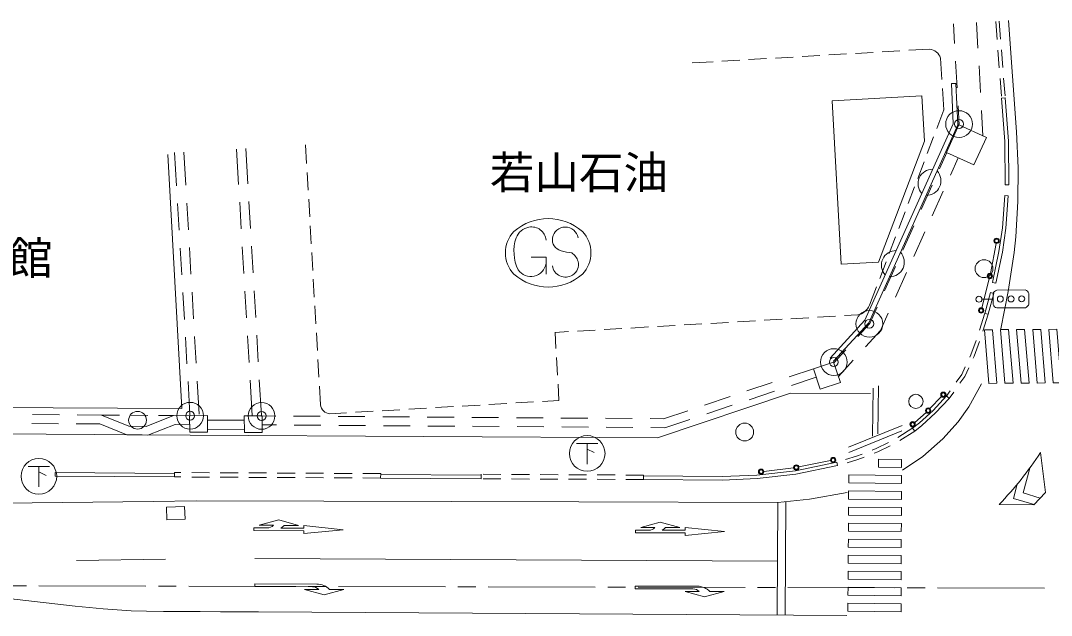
# Model space of a CAD drawing. Units: millimetres, scale not verified. Extents: x 40000 to 680000, y 20000 to 380000.
# Drawn here: x 391710 to 449521, y 295005 to 328351 of the extents above; entities that cross this region are included whole.
import ezdxf
from ezdxf.enums import TextEntityAlignment as Align

# ---------------------------------------------------------------- set-up
doc = ezdxf.new("R2010")
doc.units = ezdxf.units.MM
doc.header["$LTSCALE"] = 1000
doc.header["$PDMODE"] = 32
doc.header["$PDSIZE"] = 500
doc.linetypes.add('CHAIN', pattern=[18.5, 12, -1.5, 3.5, -1.5])
for name, color, linetype, lineweight in [('M-BGD', 7, 'Continuous', 13), ('M-BGD-EXST', 7, 'Continuous', 13), ('M-BMK', 2, 'CHAIN', 13), ('M-BMK-ROW', 30, 'Continuous', 13), ('M-STR-STRC', 7, 'Continuous', 13)]:
    doc.layers.add(name, color=color, linetype=linetype, lineweight=lineweight)
doc.layers.add('M-BMK-HTXT', color=7, linetype='Continuous')
doc.styles.add('ＭＳ ゴシック', font='')
doc.styles.get('ＭＳ ゴシック').set_extended_font_data('MS Gothic')

msp = doc.modelspace()

# ---------------------------------------------------------------- linework, layer by layer
at = {"layer": 'M-BGD'}
for p, q in [((444087, 327076), (444026, 328163)), ((445404, 326810), (445324, 328237)), ((446396, 328297), (446474, 327300)), ((446596, 328313), (446673, 327316)), ((441027, 326657), (440029, 326599)), ((442690, 326753), (441526, 326686)), ((446521, 326702), (446598, 325705)), ((446720, 326718), (446798, 325721)), ((432042, 326134), (431044, 326076)), ((433540, 326221), (432541, 326163)), ((435037, 326309), (434039, 326250)), ((436535, 326396), (435536, 326338)), ((438032, 326483), (437034, 326425)), ((439530, 326570), (438531, 326512)), ((443382, 325047), (443306, 326252)), ((444229, 324580), (444144, 326077)), ((430545, 326047), (429381, 325980)), ((445546, 324314), (445461, 325811)), ((446645, 325107), (446723, 324110)), ((446844, 325123), (446922, 324126)), ((443489, 323342), (443413, 324548)), ((444167, 324828), (443918, 324817)), ((442257, 324134), (437227, 323854)), ((437227, 323854), (437736, 314699)), ((446731, 324005), (446930, 324020)), ((443094, 322307), (443489, 323342)), ((444347, 322494), (444285, 323581)), ((445683, 321889), (445602, 323315)), ((442560, 320905), (442916, 321839)), ((400341, 320948), (400451, 319090)), ((400861, 320979), (400970, 319121)), ((403938, 319169), (403823, 321153)), ((404458, 319199), (404342, 321184)), ((407750, 320338), (407689, 321379)), ((443239, 320033), (443651, 320949)), ((442026, 319503), (442382, 320438)), ((443854, 319693), (444289, 320660)), ((407836, 318840), (407778, 319839)), ((442212, 317753), (442828, 319121)), ((441492, 318101), (441848, 319036)), ((442827, 317414), (443443, 318782)), ((400510, 318092), (400598, 316595)), ((401029, 318122), (401117, 316625)), ((404084, 316673), (403997, 318170)), ((404603, 316703), (404516, 318201)), ((407923, 317343), (407865, 318341)), ((447103, 318524), (446903, 318538)), ((440958, 316700), (441314, 317634)), ((408009, 315845), (407952, 316844)), ((441186, 315474), (441802, 316842)), ((440424, 315298), (440780, 316232)), ((441800, 315134), (442416, 316502)), ((404230, 314177), (404142, 315675)), ((404749, 314207), (404661, 315705)), ((400657, 315596), (400745, 314099)), ((401176, 315627), (401264, 314129)), ((408096, 314348), (408038, 315346)), ((420338, 315090), (421178, 315090)), ((421178, 315090), (421178, 314130)), ((422018, 315450), (422334, 315377)), ((422334, 315377), (422618, 315330)), ((437736, 314699), (439824, 314815)), ((439890, 313896), (440246, 314831)), ((440159, 313194), (440775, 314562)), ((440774, 312855), (441390, 314223)), ((408182, 312850), (408125, 313849)), ((439318, 312393), (439712, 313429)), ((400804, 313101), (400892, 311603)), ((401323, 313131), (401411, 311634)), ((404375, 311681), (404288, 313179)), ((404894, 311712), (404807, 313209)), ((446098, 313108), (445785, 311937)), ((446291, 313056), (446098, 313108)), ((408269, 311353), (408211, 312351)), ((439336, 311367), (439748, 312283)), ((433417, 311550), (434415, 311608)), ((434915, 311637), (435913, 311694)), ((436412, 311723), (437410, 311781)), ((437910, 311810), (438664, 311853)), ((439928, 310977), (440363, 311943)), ((445787, 311945), (445489, 310990)), ((445978, 311885), (445680, 310931)), ((424432, 311031), (425430, 311088)), ((425930, 311117), (426928, 311175)), ((427427, 311204), (428425, 311261)), ((428925, 311290), (429923, 311348)), ((430422, 311377), (431420, 311435)), ((431920, 311463), (432918, 311521)), ((438665, 310635), (439336, 311367)), ((400951, 310605), (401039, 309107)), ((401470, 310635), (401558, 309138)), ((404521, 309186), (404433, 310683)), ((405040, 309216), (404952, 310713)), ((408356, 309855), (408298, 310854)), ((421681, 310871), (422435, 310915)), ((421734, 309966), (421681, 310881)), ((422935, 310944), (423933, 311002)), ((439088, 310060), (439928, 310977)), ((437319, 309167), (437990, 309898)), ((445294, 310423), (444999, 309612)), ((445485, 310363), (445184, 309536)), ((408442, 308358), (408385, 309356)), ((421820, 308468), (421763, 309466)), ((437572, 308406), (438412, 309323)), ((444999, 309612), (444941, 309488)), ((445184, 309536), (445134, 309427)), ((434818, 308375), (436174, 308826)), ((444691, 308943), (444489, 308503)), ((444883, 308882), (444663, 308402)), ((401617, 308140), (401726, 306282)), ((404695, 306203), (404579, 308187)), ((405214, 306233), (405098, 308218)), ((434937, 307888), (436331, 308352)), ((444489, 308503), (444189, 308083)), ((444663, 308402), (444389, 308018)), ((401098, 308109), (401207, 306251)), ((408531, 306818), (408471, 307859)), ((421902, 307053), (421849, 307969)), ((432446, 307586), (433869, 308059)), ((432565, 307098), (433988, 307572)), ((439518, 307735), (439493, 305051)), ((439824, 307868), (439793, 305184)), ((443841, 307594), (443621, 307284)), ((420972, 306999), (421902, 307053)), ((430074, 306796), (431497, 307270)), ((443637, 307305), (443784, 307168)), ((444041, 307529), (443784, 307168)), ((410490, 306393), (411488, 306451)), ((411987, 306480), (412986, 306538)), ((413485, 306566), (414483, 306624)), ((414982, 306653), (415981, 306711)), ((416480, 306740), (417478, 306797)), ((417977, 306826), (418976, 306884)), ((419475, 306913), (420473, 306971)), ((427770, 306030), (429125, 306481)), ((430193, 306309), (431616, 306783)), ((392385, 306260), (393885, 306251)), ((394885, 306244), (396248, 306236)), ((396248, 306236), (397772, 305619)), ((396248, 306236), (397248, 306228)), ((397848, 306223), (398847, 306215)), ((398758, 305604), (400288, 306203)), ((399447, 306210), (400288, 306203)), ((400288, 306203), (401199, 306193)), ((402205, 305959), (404255, 305947)), ((405265, 306188), (406018, 306182)), ((407018, 306175), (408518, 306165)), ((409061, 306311), (409991, 306364)), ((409518, 306158), (411018, 306147)), ((412018, 306140), (413518, 306130)), ((414518, 306123), (416018, 306112)), ((417018, 306105), (418518, 306095)), ((419517, 306088), (421017, 306077)), ((422017, 306070), (423517, 306060)), ((424517, 306053), (426017, 306042)), ((427017, 306035), (427770, 306030)), ((427849, 305529), (429244, 305993)), ((332277, 305507), (401228, 305114)), ((392334, 305760), (393834, 305751)), ((394834, 305745), (396149, 305737)), ((396149, 305737), (397671, 305121)), ((397772, 305619), (398758, 305604)), ((398848, 305103), (400379, 305702)), ((400379, 305702), (401193, 305693)), ((402202, 305439), (404252, 305427)), ((405262, 305688), (406056, 305682)), ((407056, 305675), (408556, 305665)), ((409556, 305658), (411056, 305647)), ((412056, 305640), (413556, 305629)), ((414555, 305622), (416055, 305612)), ((417055, 305605), (418555, 305594)), ((419555, 305587), (421055, 305577)), ((422055, 305570), (423555, 305559)), ((424555, 305552), (426055, 305542)), ((427055, 305535), (427849, 305529)), ((441146, 305660), (438146, 304432)), ((441140, 305359), (438155, 304135)), ((441750, 305511), (440907, 304973)), ((441857, 305342), (441014, 304805)), ((397671, 305121), (398848, 305103)), ((440379, 304690), (439698, 304358)), ((439698, 304358), (439472, 304269)), ((439778, 304174), (439581, 304097)), ((440487, 304520), (439778, 304174)), ((437528, 303399), (437488, 303595)), ((438599, 303927), (437965, 303738)), ((438664, 303737), (438075, 303562)), ((438914, 304050), (438599, 303927)), ((439023, 303878), (438664, 303737)), ((400347, 302967), (393641, 303019)), ((400345, 302767), (400347, 303017)), ((400704, 303015), (400347, 303017)), ((402304, 303006), (401304, 303012)), ((403904, 302998), (402904, 303003)), ((405504, 302989), (404504, 302994)), ((407104, 302980), (406104, 302986)), ((408704, 302971), (407704, 302977)), ((410304, 302962), (409304, 302968)), ((411904, 302954), (410904, 302959)), ((400703, 302765), (400345, 302767)), ((402303, 302756), (401303, 302762)), ((403903, 302748), (402903, 302753)), ((405503, 302739), (404503, 302744)), ((407103, 302730), (406103, 302736)), ((408703, 302721), (407703, 302727)), ((410303, 302712), (409303, 302718)), ((411902, 302704), (410903, 302709)), ((417535, 302863), (411904, 302904)), ((417533, 302663), (417535, 302913)), ((418647, 302658), (417647, 302663)), ((418649, 302908), (417649, 302913)), ((420247, 302651), (419247, 302655)), ((420249, 302901), (419249, 302905)), ((421847, 302643), (420847, 302648)), ((421849, 302893), (420849, 302898)), ((423447, 302635), (422447, 302640)), ((423449, 302885), (422449, 302890)), ((425047, 302628), (424047, 302633)), ((425049, 302878), (424049, 302883)), ((426647, 302620), (425647, 302625)), ((426649, 302870), (425649, 302875))]:
    msp.add_line(p, q, dxfattribs=at)
for points in [[(443918, 324817), (444018, 322556), (439064, 311554), (437117, 309428)], [(437302, 309260), (439275, 311415), (444270, 322507), (444167, 324828)], [(442257, 324134), (442399, 321586), (439824, 314815)], [(446731, 324005), (446911, 321583), (446932, 319147)], [(446930, 324020), (447111, 321591), (447132, 319149), (446932, 319147)], [(399964, 320845), (400758, 306612), (375473, 306738)], [(446903, 318538), (446770, 316731), (446576, 315406), (446214, 313671)], [(447103, 318524), (446969, 316709), (446773, 315371), (446410, 313630), (446214, 313671)], [(446291, 313056), (445978, 311885), (445785, 311937)], [(401228, 305114), (427432, 304950), (434897, 307457), (439373, 307442)], [(443637, 307305), (442884, 306495), (442120, 305805), (441733, 305499)], [(443784, 307168), (443025, 306352), (442249, 305653), (441857, 305342), (441733, 305499)], [(437488, 303595), (435165, 303118), (433002, 302873), (431065, 302783), (426649, 302820)], [(400345, 302767), (393640, 302819), (393641, 303019)], [(417533, 302663), (411902, 302704), (411904, 302954)], [(437528, 303399), (435197, 302920), (433018, 302674), (431068, 302583), (426647, 302620), (426649, 302870)]]:
    msp.add_lwpolyline(points, dxfattribs=at)
for points in [[(445173, 320259), (443636, 320955), (444335, 322499), (445873, 321803)], [(436556, 307687), (436176, 308827), (437307, 309203), (437686, 308063)], [(401189, 306201), (402187, 306203), (402189, 305271), (401191, 305269)], [(404256, 306189), (405249, 306191), (405251, 305258), (404258, 305257)]]:
    msp.add_lwpolyline(points, close=True, dxfattribs=at)
for centre in [(445744, 314444), (398269, 305945), (432319, 305283)]:
    msp.add_circle(centre, 500, dxfattribs=at)
for centre, radius, start, end in [((442591, 326002), 758, 19.21946, 82.50103), ((442852, 319206), 812, 88.37765, 223.13792), ((442514, 319369), 812, 268.37765, 43.13792), ((421298, 314330), 2920, 48.88791, 131.11209), ((420638, 315330), 1740, 136.39718, 223.60282), ((420383, 315840), 944, 100.06069, 159.55045), ((420371, 315973), 811, 5.40379, 100.85641), ((422258, 316050), 730, 9.46232, 170.53768), ((421958, 315330), 1740, 316.39718, 43.60282), ((421767, 315417), 2391, 161.64773, 205.98042), ((422174, 316074), 643, 171.41638, 255.96376), ((422078, 314550), 949, 18.43495, 55.30485), ((440799, 314647), 812, 88.37765, 223.13792), ((440461, 314810), 812, 268.37765, 43.13792), ((420325, 314867), 864, 215.16096, 350.82827), ((422267, 314701), 735, 187.14923, 302.79885), ((422323, 314670), 679, 300.26329, 15.37441), ((421298, 316330), 2920, 228.88791, 311.11209), ((438516, 312698), 857, 279.88481, 339.16878), ((409086, 306867), 557, 185.11859, 267.37391)]:
    msp.add_arc(centre, radius, start, end, dxfattribs=at)
at = {"layer": 'M-BGD-EXST'}
for p, q in [((422885, 304633), (424085, 304633)), ((423485, 304633), (423485, 303483)), ((423485, 304333), (423885, 304133)), ((392134, 303353), (393334, 303353)), ((392734, 303353), (392734, 302203)), ((392734, 303053), (393134, 302853))]:
    msp.add_line(p, q, dxfattribs=at)
msp.add_lwpolyline([(399886, 301075), (400901, 301116), (400931, 300397), (399916, 300355)], close=True, dxfattribs=at)
for centre in [(423485, 304083), (392734, 302803)]:
    msp.add_circle(centre, 1000, dxfattribs=at)
at = {"layer": 'M-BMK'}
for p, q in [((391039, 296669), (392039, 296667)), ((392739, 296665), (398739, 296651)), ((399439, 296649), (400439, 296647)), ((401139, 296645), (407139, 296631)), ((407839, 296630), (408839, 296627)), ((409539, 296626), (415539, 296611)), ((416239, 296610), (417239, 296607)), ((417939, 296606), (423939, 296592)), ((424639, 296590), (425639, 296588)), ((426339, 296586), (432339, 296572)), ((433039, 296570), (434039, 296568)), ((434739, 296566), (440739, 296552)), ((441439, 296550), (442439, 296548)), ((443139, 296546), (449139, 296532))]:
    msp.add_line(p, q, dxfattribs=at)
at = {"layer": 'M-BMK-ROW'}
for centre in [(444344, 322552), (439312, 311352), (437318, 309207), (401217, 306197), (405223, 306189)]:
    msp.add_circle(centre, 750, dxfattribs=at)
for p in [(444344, 322552), (439312, 311352), (437318, 309207), (401217, 306197), (405223, 306189)]:
    msp.add_point(p, dxfattribs=at)
at = {"layer": 'M-STR-STRC'}
for p, q in [((446418, 315857), (446097, 314176)), ((446032, 313883), (445619, 312246)), ((446260, 312437), (446254, 313037)), ((446452, 313239), (448052, 313255)), ((448260, 312457), (448254, 313057)), ((446257, 312737), (445624, 312731)), ((448062, 312255), (446462, 312239)), ((443358, 307271), (442712, 306596)), ((442496, 306388), (441853, 305819)), ((437136, 303682), (435361, 303325)), ((435065, 303278), (433388, 303077)), ((434180, 301343), (434145, 295028)), ((434631, 301388), (434595, 295026)), ((407294, 300047), (406494, 300051)), ((407594, 300046), (407593, 299896)), ((405536, 299907), (404793, 299911)), ((404793, 299911), (404793, 299761)), ((407593, 299746), (404793, 299761)), ((407593, 299896), (406306, 299902)), ((407592, 299596), (407593, 299746)), ((426930, 299778), (426187, 299778)), ((426187, 299778), (426187, 299628)), ((428987, 299629), (426187, 299628)), ((428987, 299779), (427699, 299779)), ((428687, 299929), (427887, 299929)), ((428987, 299929), (428987, 299779)), ((428987, 299479), (428987, 299629)), ((399836, 298153), (394845, 298090)), ((434162, 298041), (404845, 298198)), ((404839, 296772), (404839, 296622)), ((404839, 296772), (408325, 296757)), ((408081, 296608), (404839, 296622)), ((426174, 296645), (426174, 296495)), ((426174, 296645), (429660, 296639)), ((409838, 296450), (409038, 296453)), ((429416, 296490), (426174, 296495)), ((431173, 296337), (430373, 296338))]:
    msp.add_line(p, q, dxfattribs=at)
for points in [[(446681, 311079), (447104, 313157), (447426, 315353), (447519, 316237), (447637, 318205), (447652, 320089), (447569, 322110), (447108, 328351)], [(441170, 303150), (442317, 303904), (443439, 304898), (444298, 305853), (444894, 306703), (445601, 307978)], [(330033, 304473), (331142, 303194), (332235, 302351), (333400, 301747), (334589, 301450), (336114, 301346), (355680, 301221), (373697, 301106), (399139, 301395), (401551, 301420)], [(448909, 304132), (449190, 301891), (448545, 301211), (446591, 301225)], [(448894, 301579), (447939, 301868), (448307, 303261)], [(448547, 301214), (447393, 301563), (447603, 302356)], [(401551, 301420), (423011, 301374), (434180, 301343), (435953, 301521), (438073, 301887)], [(407294, 300047), (406196, 300353), (405094, 300059), (405894, 300055)], [(407592, 299596), (409793, 299809), (407594, 300046)], [(428687, 299929), (427587, 300229), (426487, 299928), (427287, 299929)], [(428987, 299479), (431187, 299705), (428987, 299929)], [(438040, 295005), (405055, 295205), (404054, 295208), (402927, 295204), (401776, 295217), (400739, 295215), (399714, 295231), (398765, 295239), (397914, 295254), (396344, 295373), (394775, 295529), (389697, 296107), (386119, 296530), (383009, 296894), (381996, 297005), (381321, 297084), (380872, 297135), (380100, 297229), (379125, 297333), (378114, 297448), (377428, 297525)], [(409838, 296450), (408736, 296155), (407638, 296460), (408438, 296456)], [(431173, 296337), (430073, 296039), (428973, 296340), (429773, 296339)]]:
    msp.add_lwpolyline(points, dxfattribs=at)
for points in [[(447369, 308023), (447120, 311027), (446669, 311024), (446918, 308020)], [(448271, 308029), (448022, 311032), (447571, 311029), (447820, 308026)], [(449174, 308035), (448925, 311037), (448473, 311034), (448722, 308032)], [(450076, 308041), (449827, 311043), (449375, 311040), (449624, 308038)], [(446218, 311021), (445767, 311018), (446016, 308014), (446467, 308017)], [(441116, 303742), (439825, 303757), (439824, 303307), (441115, 303292)], [(441113, 302844), (438155, 302877), (438153, 302427), (441112, 302394)], [(441110, 301946), (438150, 301979), (438149, 301529), (441109, 301496)], [(441108, 301048), (438144, 301081), (438143, 300631), (441106, 300598)], [(441105, 300150), (438138, 300183), (438137, 299733), (441103, 299700)], [(441102, 299252), (438133, 299285), (438131, 298835), (441100, 298802)], [(441099, 298354), (438127, 298388), (438125, 297938), (441097, 297904)], [(441096, 297456), (438121, 297490), (438119, 297040), (441094, 297006)], [(441093, 296558), (438115, 296592), (438113, 296142), (441091, 296108)], [(441090, 295660), (438109, 295694), (438107, 295244), (441088, 295210)]]:
    msp.add_lwpolyline(points, close=True, dxfattribs=at)
for centre, radius in [((446447, 316004), 150), ((446447, 316004), 120), ((446447, 316004), 100), ((446069, 314029), 150), ((446069, 314029), 120), ((446069, 314029), 100), ((445457, 312729), 167), ((446657, 312741), 167), ((447257, 312747), 167), ((447857, 312753), 167), ((445582, 312101), 150), ((445582, 312101), 120), ((445582, 312101), 100), ((441921, 307002), 400), ((443462, 307379), 150), ((443462, 307379), 120), ((443462, 307379), 100), ((442609, 306488), 150), ((442609, 306488), 120), ((442609, 306488), 100), ((441740, 305720), 150), ((441740, 305720), 120), ((441740, 305720), 100), ((437283, 303712), 150), ((437283, 303712), 120), ((437283, 303712), 100), ((433239, 303059), 150), ((433239, 303059), 120), ((433239, 303059), 100), ((435214, 303296), 150), ((435214, 303296), 120), ((435214, 303296), 100)]:
    msp.add_circle(centre, radius, dxfattribs=at)
for centre, radius, start, end in [((446523, 312971), 277, 104.89518, 166.26811), ((447969, 312968), 299, 17.36072, 73.80257), ((446537, 312517), 288, 196.11316, 255.05014), ((447948, 312566), 331, 290.28562, 340.87767), ((432614, 314748), 19448, 315.94776, 326.91725), ((405539, 300407), 500, 269.6948, 315.26782), ((405784, 300755), 1000, 301.48315, 315.26782), ((405784, 300755), 1000, 269.69481, 269.69483), ((426929, 300278), 500, 270.02771, 315.60072), ((427172, 300629), 1000, 270.02771, 270.02773), ((427172, 300629), 1000, 301.81606, 315.60072), ((408079, 296108), 500, 44.17256, 89.74557), ((408321, 295757), 1000, 44.17256, 89.74557), ((429658, 295639), 1000, 44.33387, 89.90688), ((429416, 295990), 500, 44.33387, 89.90689)]:
    msp.add_arc(centre, radius, start, end, dxfattribs=at)

# ---------------------------------------------------------------- texts
at = {"layer": 'M-BMK-HTXT', "style": 'ＭＳ ゴシック'}
msp.add_text('若山石油', height=1833, rotation=0.059, dxfattribs=at).set_placement((418024, 318368), align=Align.BOTTOM_LEFT)
msp.add_text('向西会館', height=1833, dxfattribs=at).set_placement((383494, 313564), align=Align.BOTTOM_LEFT)

doc.saveas('drawing.dxf')
